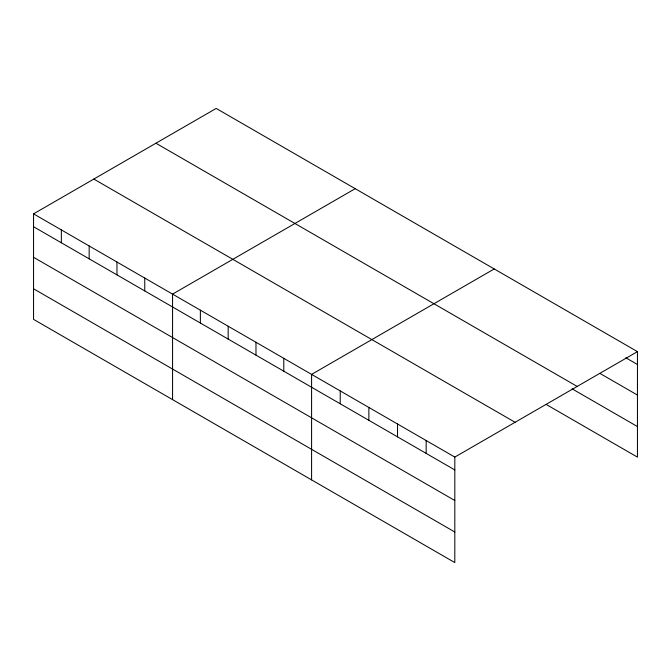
<?xml version="1.0" encoding="UTF-8"?>
<svg xmlns="http://www.w3.org/2000/svg" width="671" height="671" viewBox="0 0 671 671"><rect width="100%" height="100%" fill="white"/><g stroke="black" fill="none" stroke-linecap="round" stroke-linejoin="round"><path stroke-width="1.01" d="M454.812 500.507L454.812 457.077L33.55 213.864L33.55 319.362L454.812 562.575L454.812 500.507L33.55 257.295M546.144 404.42L637.45 457.136L637.45 351.638L216.188 108.425L33.55 213.864M355.202 188.685L172.564 294.124L172.564 399.622M494.217 268.945L311.587 374.384L311.587 479.882M454.812 457.077L637.45 351.638M625.817 357.777L637.45 364.496M599.849 373.361L637.45 395.068M155.915 143.217L577.177 386.437M572.103 388.836L637.45 426.563M93.823 179.065L515.085 422.285M33.55 226.723L454.812 469.935M33.55 288.79L454.812 532.011M426.169 440.545L426.169 453.395M397.526 424.005L397.526 436.863M368.874 407.465L368.874 420.323M340.231 390.925L340.231 403.783M283.783 358.331L283.783 371.189M255.978 342.285L255.978 355.144M228.174 326.232L228.174 339.09M200.369 310.178L200.369 323.036M144.76 278.071L144.76 290.929M116.964 262.025L116.964 274.875M89.159 245.972L89.159 258.83M61.355 229.918L61.355 242.776"/></g></svg>
